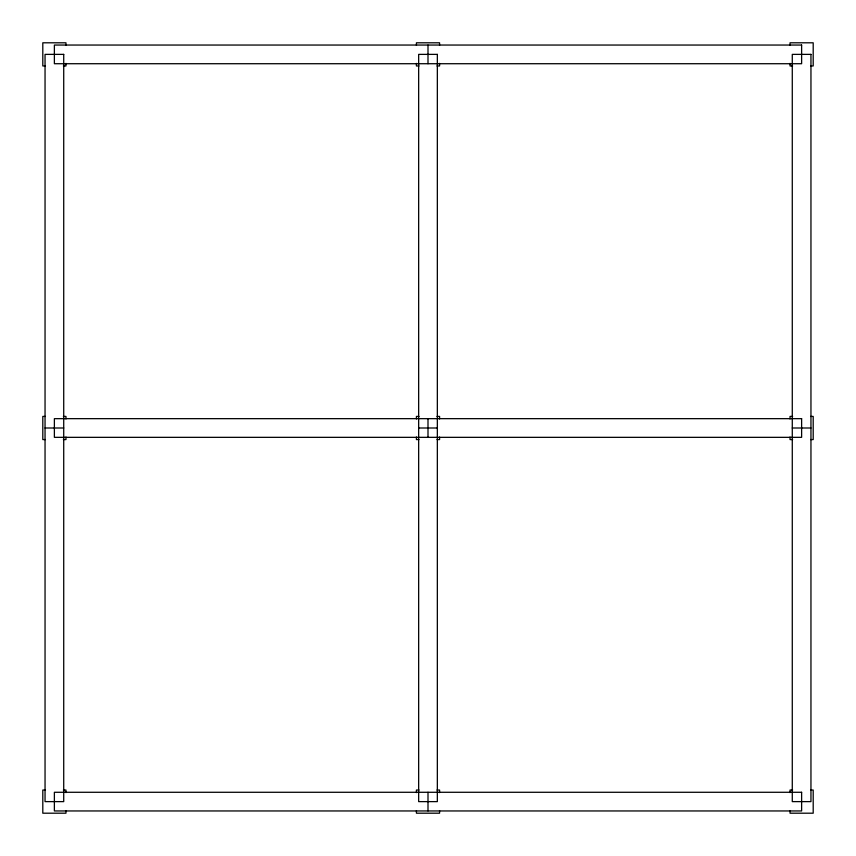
<?xml version="1.0" encoding="UTF-8"?>
<svg xmlns="http://www.w3.org/2000/svg" width="856" height="856" viewBox="0 0 856 856"><rect width="100%" height="100%" fill="white"/><g stroke="black" fill="none" stroke-linecap="round" stroke-linejoin="round"><path stroke-width="1.28" d="M45.379 65.966L42.8 65.966L42.8 42.8L65.966 42.8L65.966 45.379M63.387 65.966L65.966 65.966L65.966 63.387M418.991 65.966L416.423 65.966L416.423 63.387M437.009 65.966L439.577 65.966L439.577 63.387M792.613 65.966L790.035 65.966L790.035 63.387M810.621 65.966L813.2 65.966L813.2 42.8L790.035 42.8L790.035 45.379M45.379 416.423L42.8 416.423L42.8 439.577L45.379 439.577M63.387 416.423L65.966 416.423L65.966 418.991M418.991 416.423L416.423 416.423L416.423 418.991M437.009 416.423L439.577 416.423L439.577 418.991M792.613 416.423L790.035 416.423L790.035 418.991M810.621 416.423L813.2 416.423L813.2 439.577L810.621 439.577M45.047 428L63.718 428M418.659 428L437.341 428M792.282 428L810.953 428M63.387 439.577L65.966 439.577L65.966 437.009M418.991 439.577L416.423 439.577L416.423 437.009M437.009 439.577L439.577 439.577L439.577 437.009M792.613 439.577L790.035 439.577L790.035 437.009M45.379 790.035L42.8 790.035L42.8 813.2L65.966 813.2L65.966 810.621M63.387 790.035L65.966 790.035L65.966 792.613M418.991 790.035L416.423 790.035L416.423 792.613M437.009 790.035L439.577 790.035L439.577 792.613M792.613 790.035L790.035 790.035L790.035 792.613M810.621 790.035L813.2 790.035L813.2 813.2L790.035 813.2L790.035 810.621M439.577 45.379L439.577 42.8L416.423 42.8L416.423 45.379M439.577 810.621L439.577 813.2L416.423 813.2L416.423 810.621M428 45.047L428 63.718M428 418.659L428 437.341M428 792.282L428 810.953M801.623 45.047L54.377 45.047L54.377 63.718L801.623 63.718L801.623 45.047M63.718 54.377L45.047 54.377L45.047 801.623L63.718 801.623L63.718 54.377M437.341 54.377L418.659 54.377L418.659 801.623L437.341 801.623L437.341 54.377M810.953 54.377L792.282 54.377L792.282 801.623L810.953 801.623L810.953 54.377M801.623 418.659L54.377 418.659L54.377 437.341L801.623 437.341L801.623 418.659M801.623 792.282L54.377 792.282L54.377 810.953L801.623 810.953L801.623 792.282"/></g></svg>
